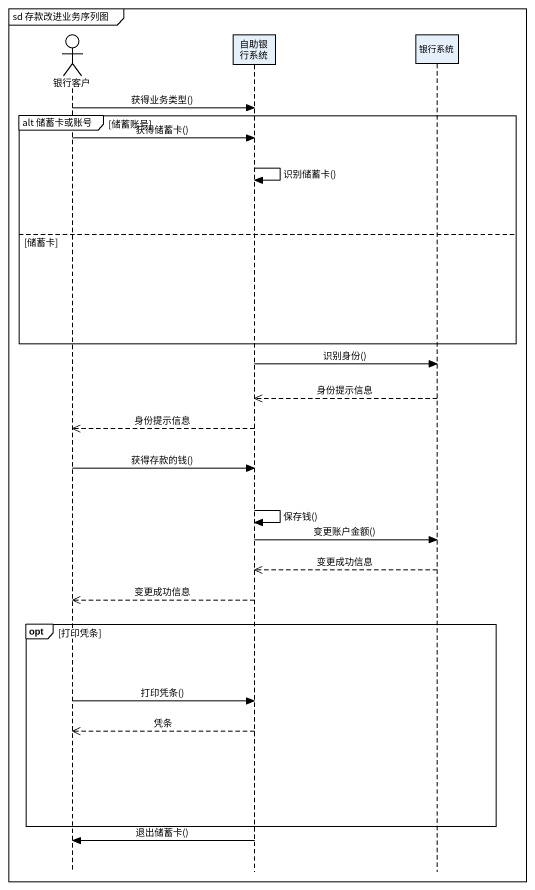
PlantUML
@startuml
mainframe sd 存款改进业务序列图
hide footbox
actor 银行客户
participant 自助银行系统
participant 银行系统

银行客户 -> 自助银行系统 : 获得业务类型()
group alt 储蓄卡或账号 [储蓄账号]
  银行客户 -> 自助银行系统 : 获得储蓄卡()
  自助银行系统 -> 自助银行系统 : 识别储蓄卡()
else 储蓄卡
end
自助银行系统 -> 银行系统 : 识别身份()
银行系统 -->> 自助银行系统 : 身份提示信息
自助银行系统 -->> 银行客户 : 身份提示信息
银行客户 -> 自助银行系统 : 获得存款的钱()
自助银行系统 -> 自助银行系统 : 保存钱()
自助银行系统 -> 银行系统 : 变更账户金额()
银行系统 -->> 自助银行系统 : 变更成功信息
自助银行系统 -->> 银行客户 : 变更成功信息
opt 打印凭条
  银行客户 -> 自助银行系统 : 打印凭条()
  自助银行系统 -->> 银行客户 : 凭条
end
自助银行系统 -> 银行客户 : 退出储蓄卡()
@enduml
